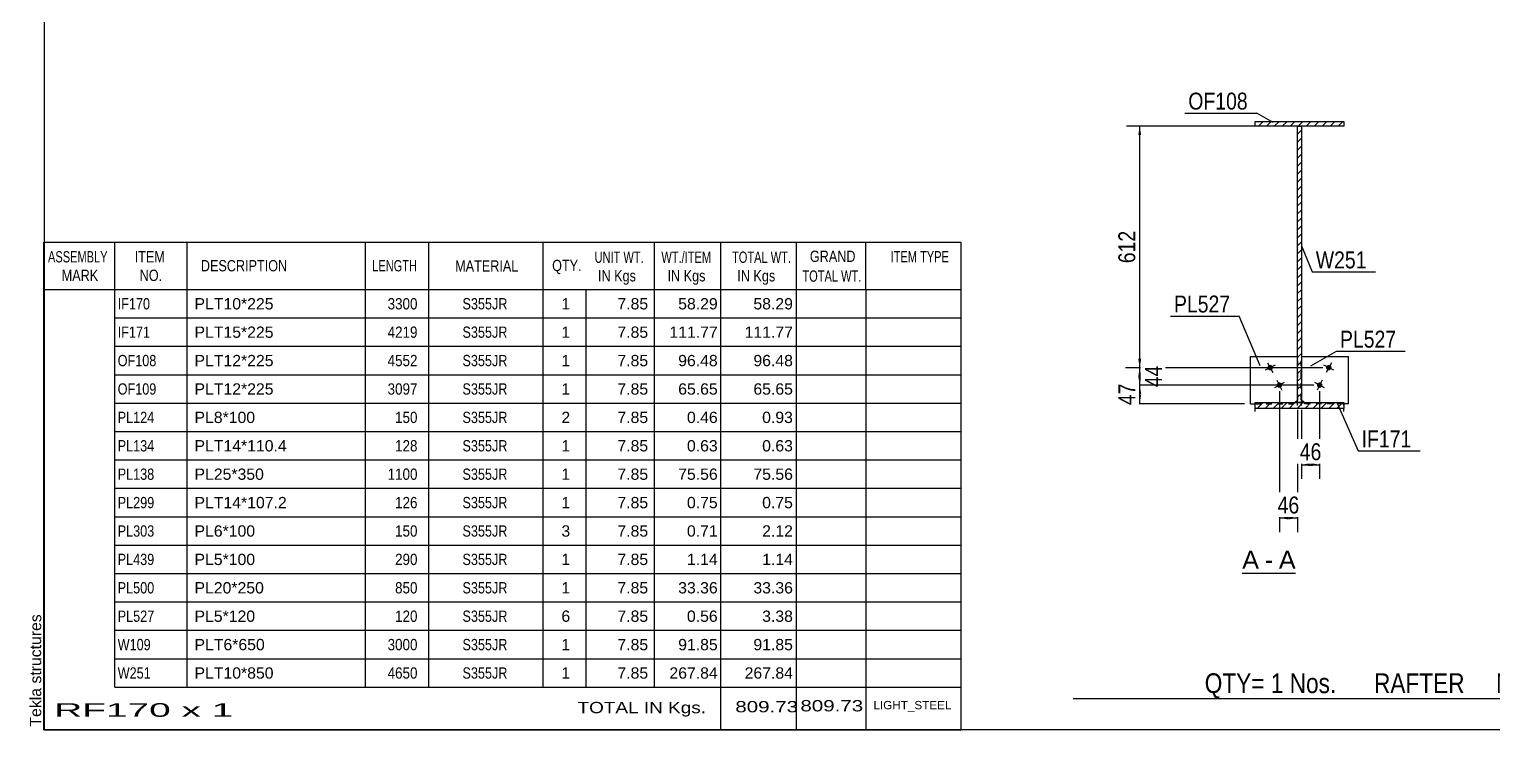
# Model space of a CAD drawing. Header units: millimetres. Extents: x -59 to 343, y -185 to 92.
# Drawn here: x -59.1 to 188.2, y -185.1 to -66.7 of the extents above; entities that cross this region are included whole.
import ezdxf

# ---------------------------------------------------------------- set-up
doc = ezdxf.new("R2010")
doc.units = ezdxf.units.MM
doc.linetypes.add('DXK_LINE_DOT1', pattern=[1.8814, 0.9407, -0.9407])
doc.styles.add('Arial', font='ARIAL.TTF', dxfattribs={"height": 0.2})
doc.styles.add('Arial Narrow', font='ARIALN.TTF', dxfattribs={"height": 0.2})

# ---------------------------------------------------------------- blocks, each defined once
blk = doc.blocks.new('Unknown-623699941-1210')
at = {"color": 5, "linetype": 'Continuous'}
for p, q in [((-56.58, 91.96), (-56.58, -185.04)), ((-56.58, -185.04), (343.42, -185.04))]:
    blk.add_line(p, q, dxfattribs=at)
at = {"color": 174, "linetype": 'Continuous', "style": 'Arial'}
blk.add_text('Tekla structures', height=1.9102, rotation=90, dxfattribs=at).set_placement((-57.08, -184.54))
blk = doc.blocks.new('Unknown-623699941-12 - 6535')
at = {"color": 7, "linetype": 'Continuous'}
blk.add_line((145.86, -158.63), (154.89, -158.63), dxfattribs=at)
at = {"color": 0, "linetype": 'Continuous'}
blk.add_wipeout([(148.71, -157.88), (148.71, -154.68), (145.86, -154.68), (145.86, -157.88)], dxfattribs=at)
blk.add_wipeout([(151.09, -157.88), (151.09, -154.68), (149.67, -154.68), (149.67, -157.88)], dxfattribs=at)
at = {"color": 96, "linetype": 'Continuous', "style": 'Arial'}
blk.add_text('A', height=3.06, dxfattribs=at).set_placement((145.86, -157.88))
at = {"color": 0, "linetype": 'Continuous'}
blk.add_wipeout([(154.89, -157.88), (154.89, -154.68), (152.05, -154.68), (152.05, -157.88)], dxfattribs=at)
at = {"color": 96, "linetype": 'Continuous', "style": 'Arial'}
for s, p in [('A', (152.05, -157.88)), ('-', (149.67, -157.88))]:
    blk.add_text(s, height=3.06, dxfattribs=at).set_placement(p)
blk = doc.blocks.new('Part-623699941-6536 - 6535')
at = {"linetype": 'Continuous'}
h = blk.add_hatch(dxfattribs=at)
h.set_pattern_fill('', scale=0.3, style=0, pattern_type=0)
h.set_pattern_definition([(45, (148.0485, -82.2932), (-0.67352, 0.67352), [])])
h.paths.add_polyline_path([(163.05, -82.29), (148.05, -82.29), (148.05, -83.09), (163.05, -83.09)])
at = {"color": 2, "linetype": 'Continuous'}
for p, q in [((148.05, -82.29), (163.05, -82.29)), ((148.05, -83.09), (148.05, -82.29)), ((163.05, -83.09), (148.05, -83.09)), ((163.05, -82.29), (163.05, -83.09))]:
    blk.add_line(p, q, dxfattribs=at)
blk = doc.blocks.new('Part-623699941-6564 - 6535')
at = {"color": 7, "linetype": 'DXK_LINE_DOT1'}
for p, q in [((155.84, -121.97), (155.88, -121.97)), ((155.84, -129.3), (155.84, -121.97)), ((155.84, -129.3), (155.88, -129.35)), ((155.88, -129.35), (155.84, -129.3)), ((156.5, -129.97), (156.32, -129.79)), ((163.05, -129.97), (156.5, -129.97))]:
    blk.add_line(p, q, dxfattribs=at)
at = {"color": 2, "linetype": 'Continuous'}
for p, q in [((155.88, -121.97), (163.84, -121.97)), ((163.84, -129.97), (163.84, -121.97)), ((156.32, -129.79), (155.88, -129.35)), ((163.84, -129.97), (163.05, -129.97))]:
    blk.add_line(p, q, dxfattribs=at)
blk = doc.blocks.new('Part-623699941-6540 - 6535')
at = {"linetype": 'Continuous'}
h = blk.add_hatch(dxfattribs=at)
h.set_pattern_fill('', scale=0.3, style=0, pattern_type=0)
h.set_pattern_definition([(45, (155.2152, -83.0932), (-0.67352, 0.67352), [])])
h.paths.add_polyline_path([(155.88, -83.09), (155.22, -83.09), (155.22, -129.79), (155.88, -129.79)])
at = {"color": 2, "linetype": 'Continuous'}
for p, q in [((155.22, -83.09), (155.88, -83.09)), ((155.22, -129.79), (155.22, -83.09)), ((155.88, -83.09), (155.88, -129.79)), ((155.88, -129.79), (155.22, -129.79))]:
    blk.add_line(p, q, dxfattribs=at)
at = {"color": 7, "linetype": 'DXK_LINE_DOT1'}
for p, q in [((155.22, -130.3), (155.22, -129.79)), ((155.88, -130.3), (155.88, -129.79))]:
    blk.add_line(p, q, dxfattribs=at)
blk = doc.blocks.new('Part-623699941-6558 - 6535')
at = {"linetype": 'Continuous'}
h = blk.add_hatch(dxfattribs=at)
h.set_pattern_fill('', scale=0.3, style=0, pattern_type=0)
h.set_pattern_definition([(45, (148.0485, -129.7899), (-0.67352, 0.67352), [])])
h.paths.add_polyline_path([(163.05, -129.79), (148.05, -129.79), (148.05, -130.79), (163.05, -130.79)])
at = {"color": 7, "linetype": 'DXK_LINE_DOT1'}
for p, q in [((148.05, -130.3), (148.05, -129.79)), ((163.05, -130.3), (163.05, -129.79))]:
    blk.add_line(p, q, dxfattribs=at)
at = {"color": 2, "linetype": 'Continuous'}
for p, q in [((148.05, -129.79), (163.05, -129.79)), ((148.05, -130.79), (148.05, -129.79)), ((148.05, -131.3), (148.05, -130.79)), ((163.05, -130.79), (148.05, -130.79)), ((163.05, -129.79), (163.05, -130.79)), ((163.05, -131.3), (163.05, -130.79))]:
    blk.add_line(p, q, dxfattribs=at)
blk = doc.blocks.new('Part-623699941-6565 - 6535')
at = {"color": 2, "linetype": 'Continuous'}
for p, q in [((147.26, -121.97), (155.22, -121.97)), ((147.26, -129.97), (147.26, -121.97)), ((147.26, -129.97), (148.05, -129.97)), ((154.78, -129.79), (155.22, -129.35))]:
    blk.add_line(p, q, dxfattribs=at)
at = {"color": 7, "linetype": 'DXK_LINE_DOT1'}
for p, q in [((155.22, -121.97), (155.26, -121.97)), ((155.26, -129.3), (155.26, -121.97)), ((148.05, -129.97), (154.6, -129.97)), ((154.6, -129.97), (154.78, -129.79)), ((155.26, -129.3), (155.22, -129.35)), ((155.22, -129.35), (155.26, -129.3))]:
    blk.add_line(p, q, dxfattribs=at)
blk = doc.blocks.new('Bolt-623699941-6585 - 6535')
at = {"linetype": 'Continuous'}
for points in [[(160.91, -124.1, -1), (160.09, -123.67, -1)], [(159.36, -127.05, -1), (158.54, -126.62, -1)]]:
    blk.add_hatch(color=3, dxfattribs=at).paths.add_polyline_path(points)
at = {"color": 3, "linetype": 'Continuous'}
for p, q in [((161.33, -124.32), (159.67, -123.45)), ((160.93, -123.06), (160.07, -124.71)), ((159.38, -126.01), (158.51, -127.66)), ((159.77, -127.27), (158.12, -126.4))]:
    blk.add_line(p, q, dxfattribs=at)
blk = doc.blocks.new('Bolt-623699941-6586 - 6535')
at = {"linetype": 'Continuous'}
for points in [[(151.01, -123.67, -1), (150.18, -124.1, -1)], [(152.56, -126.62, -1), (151.74, -127.05, -1)]]:
    blk.add_hatch(color=3, dxfattribs=at).paths.add_polyline_path(points)
at = {"color": 3, "linetype": 'Continuous'}
for p, q in [((151.42, -123.45), (149.77, -124.32)), ((150.16, -123.06), (151.03, -124.71)), ((151.71, -126.01), (152.58, -127.66)), ((152.97, -126.4), (151.32, -127.27))]:
    blk.add_line(p, q, dxfattribs=at)
blk = doc.blocks.new('StraightDimension-623699941-6650 - 6535')
at = {"linetype": 'Continuous'}
for points in [[(153.65, -149.53), (152.15, -149.28), (153.65, -149.03)], [(153.72, -149.03), (155.22, -149.28), (153.72, -149.53)]]:
    blk.add_hatch(color=7, dxfattribs=at).paths.add_polyline_path(points)
at = {"color": 7, "linetype": 'Continuous'}
for p, q in [((152.15, -127.84), (152.15, -151.68)), ((155.22, -130.99), (155.22, -151.68)), ((152.15, -149.28), (155.22, -149.28))]:
    blk.add_line(p, q, dxfattribs=at)
at = {"color": 0}
blk.add_wipeout([(156.11, -149.13), (156.11, -144.93), (151.25, -144.93), (151.25, -149.13)], dxfattribs=at)
at = {"color": 3, "style": 'Arial Narrow'}
blk.add_text('46', height=2.863, dxfattribs=at).set_placement((151.85, -148.53))
blk = doc.blocks.new('StraightDimension-623699941-6645 - 6535')
at = {"linetype": 'Continuous'}
for points in [[(157.38, -140.53), (155.88, -140.28), (157.38, -140.03)], [(157.45, -140.03), (158.95, -140.28), (157.45, -140.53)]]:
    blk.add_hatch(color=7, dxfattribs=at).paths.add_polyline_path(points)
at = {"color": 7, "linetype": 'Continuous'}
for p, q in [((158.95, -127.84), (158.95, -142.68)), ((155.88, -130.99), (155.88, -142.68)), ((155.88, -140.28), (158.95, -140.28))]:
    blk.add_line(p, q, dxfattribs=at)
at = {"color": 0}
blk.add_wipeout([(159.84, -140.13), (159.84, -135.93), (154.99, -135.93), (154.99, -140.13)], dxfattribs=at)
at = {"color": 3, "style": 'Arial Narrow'}
blk.add_text('46', height=2.863, dxfattribs=at).set_placement((155.59, -139.53))
blk = doc.blocks.new('StraightDimension-623699941-6750 - 6535')
at = {"linetype": 'Continuous'}
for points in [[(128.3, -84.59), (128.55, -83.09), (128.8, -84.59)], [(128.8, -122.39), (128.55, -123.89), (128.3, -122.39)]]:
    blk.add_hatch(color=7, dxfattribs=at).paths.add_polyline_path(points)
at = {"color": 7, "linetype": 'Continuous'}
for p, q in [((154.22, -83.09), (126.3, -83.09)), ((128.55, -123.89), (128.55, -83.09)), ((159.5, -123.89), (126.3, -123.89))]:
    blk.add_line(p, q, dxfattribs=at)
at = {"color": 0}
blk.add_wipeout([(128.4, -100.15), (124.2, -100.15), (124.2, -106.83), (128.4, -106.83)], dxfattribs=at)
at = {"color": 3, "style": 'Arial Narrow'}
blk.add_text('612', height=2.863, rotation=90.0002, dxfattribs=at).set_placement((127.8, -106.23))
blk = doc.blocks.new('StraightDimension-623699941-6751 - 6535')
at = {"linetype": 'Continuous'}
for points in [[(128.3, -125.39), (128.55, -123.89), (128.8, -125.39)], [(128.8, -125.34), (128.55, -126.84), (128.3, -125.34)]]:
    blk.add_hatch(color=7, dxfattribs=at).paths.add_polyline_path(points)
at = {"color": 7, "linetype": 'Continuous'}
for p, q in [((159.5, -123.89), (126.15, -123.89)), ((128.55, -126.84), (128.55, -123.89)), ((157.95, -126.84), (126.15, -126.84))]:
    blk.add_line(p, q, dxfattribs=at)
at = {"color": 0}
blk.add_wipeout([(132.9, -122.93), (128.7, -122.93), (128.7, -127.79), (132.9, -127.79)], dxfattribs=at)
at = {"color": 3, "style": 'Arial Narrow'}
blk.add_text('44', height=2.863, rotation=90.0002, dxfattribs=at).set_placement((132.3, -127.19))
blk = doc.blocks.new('StraightDimension-623699941-6752 - 6535')
at = {"linetype": 'Continuous'}
for points in [[(128.3, -128.34), (128.55, -126.84), (128.8, -128.34)], [(128.8, -128.47), (128.55, -129.97), (128.3, -128.47)]]:
    blk.add_hatch(color=7, dxfattribs=at).paths.add_polyline_path(points)
at = {"color": 7, "linetype": 'Continuous'}
for p, q in [((157.95, -126.84), (126.3, -126.84)), ((128.55, -129.97), (128.55, -126.84)), ((146.26, -129.97), (126.3, -129.97))]:
    blk.add_line(p, q, dxfattribs=at)
at = {"color": 0}
blk.add_wipeout([(128.4, -125.98), (124.2, -125.98), (124.2, -130.83), (128.4, -130.83)], dxfattribs=at)
at = {"color": 3, "style": 'Arial Narrow'}
blk.add_text('47', height=2.863, rotation=90.0002, dxfattribs=at).set_placement((127.8, -130.23))
blk = doc.blocks.new('CBS_BOM-623699941-7466')
at = {"color": 7, "linetype": 'Continuous'}
for p, q in [((-56.61, -110.67), (-56.61, -102.67)), ((-56.61, -102.67), (98.31, -102.67)), ((-44.61, -110.67), (-44.61, -102.67)), ((-32.42, -110.67), (-32.42, -102.67)), ((-2.26, -110.67), (-2.26, -102.67)), ((8.42, -110.67), (8.42, -102.67)), ((27.74, -110.67), (27.74, -102.67)), ((46.54, -110.67), (46.54, -102.67)), ((57.75, -110.67), (57.75, -102.67)), ((70.54, -110.67), (70.54, -102.67)), ((82.29, -110.67), (82.29, -102.67)), ((98.31, -102.68), (98.31, -110.66)), ((-56.61, -110.67), (98.31, -110.67)), ((-56.61, -115.47), (-56.61, -110.67)), ((-44.61, -115.47), (-44.61, -110.67)), ((-32.42, -115.47), (-32.42, -110.67)), ((-2.26, -115.47), (-2.26, -110.67)), ((8.42, -115.47), (8.42, -110.67)), ((27.74, -115.47), (27.74, -110.67)), ((35, -115.47), (35, -110.67)), ((46.54, -115.47), (46.54, -110.67)), ((57.75, -115.47), (57.75, -110.67)), ((70.54, -115.47), (70.54, -110.67)), ((82.31, -115.47), (82.31, -110.67)), ((98.31, -110.68), (98.31, -115.47)), ((-56.61, -120.27), (-56.61, -115.47)), ((-44.61, -115.47), (98.31, -115.47)), ((-44.61, -120.27), (-44.61, -115.47)), ((-32.42, -120.27), (-32.42, -115.47)), ((-2.26, -120.27), (-2.26, -115.47)), ((8.42, -120.27), (8.42, -115.47)), ((27.74, -120.27), (27.74, -115.47)), ((35, -120.27), (35, -115.47)), ((46.54, -120.27), (46.54, -115.47)), ((57.75, -120.27), (57.75, -115.47)), ((70.54, -120.27), (70.54, -115.47)), ((82.31, -120.27), (82.31, -115.47)), ((98.31, -115.48), (98.31, -120.27)), ((-56.61, -125.07), (-56.61, -120.27)), ((-44.61, -120.27), (98.31, -120.27)), ((-44.61, -125.07), (-44.61, -120.27)), ((-32.42, -125.07), (-32.42, -120.27)), ((-2.26, -125.07), (-2.26, -120.27)), ((8.42, -125.07), (8.42, -120.27)), ((27.74, -125.07), (27.74, -120.27)), ((35, -125.07), (35, -120.27)), ((46.54, -125.07), (46.54, -120.27)), ((57.75, -125.07), (57.75, -120.27)), ((70.54, -125.07), (70.54, -120.27)), ((82.31, -125.07), (82.31, -120.27)), ((98.31, -120.28), (98.31, -125.07)), ((-56.61, -129.87), (-56.61, -125.07)), ((-44.61, -125.07), (98.31, -125.07)), ((-44.61, -129.87), (-44.61, -125.07)), ((-32.42, -129.87), (-32.42, -125.07)), ((-2.26, -129.87), (-2.26, -125.07)), ((8.42, -129.87), (8.42, -125.07)), ((27.74, -129.87), (27.74, -125.07)), ((35, -129.87), (35, -125.07)), ((46.54, -129.87), (46.54, -125.07)), ((57.75, -129.87), (57.75, -125.07)), ((70.54, -129.87), (70.54, -125.07)), ((82.31, -129.87), (82.31, -125.07)), ((98.31, -125.08), (98.31, -129.87)), ((-56.61, -134.67), (-56.61, -129.87)), ((-44.61, -129.87), (98.31, -129.87)), ((-44.61, -134.67), (-44.61, -129.87)), ((-32.42, -134.67), (-32.42, -129.87)), ((-2.26, -134.67), (-2.26, -129.87)), ((8.42, -134.67), (8.42, -129.87)), ((27.74, -134.67), (27.74, -129.87)), ((35, -134.67), (35, -129.87)), ((46.54, -134.67), (46.54, -129.87)), ((57.75, -134.67), (57.75, -129.87)), ((70.54, -134.67), (70.54, -129.87)), ((82.31, -134.67), (82.31, -129.87)), ((98.31, -129.88), (98.31, -134.67)), ((-56.61, -139.47), (-56.61, -134.67)), ((-44.61, -134.67), (98.31, -134.67)), ((-44.61, -139.47), (-44.61, -134.67)), ((-32.42, -139.47), (-32.42, -134.67)), ((-2.26, -139.47), (-2.26, -134.67)), ((8.42, -139.47), (8.42, -134.67)), ((27.74, -139.47), (27.74, -134.67)), ((35, -139.47), (35, -134.67)), ((46.54, -139.47), (46.54, -134.67)), ((57.75, -139.47), (57.75, -134.67)), ((70.54, -139.47), (70.54, -134.67)), ((82.31, -139.47), (82.31, -134.67)), ((98.31, -134.68), (98.31, -139.47)), ((-56.61, -144.27), (-56.61, -139.47)), ((-44.61, -139.47), (98.31, -139.47)), ((-44.61, -144.27), (-44.61, -139.47)), ((-32.42, -144.27), (-32.42, -139.47)), ((-2.26, -144.27), (-2.26, -139.47)), ((8.42, -144.27), (8.42, -139.47)), ((27.74, -144.27), (27.74, -139.47)), ((35, -144.27), (35, -139.47)), ((46.54, -144.27), (46.54, -139.47)), ((57.75, -144.27), (57.75, -139.47)), ((70.54, -144.27), (70.54, -139.47)), ((82.31, -144.27), (82.31, -139.47)), ((98.31, -139.48), (98.31, -144.27)), ((-56.61, -149.07), (-56.61, -144.27)), ((-44.61, -144.27), (98.31, -144.27)), ((-44.61, -149.07), (-44.61, -144.27)), ((-32.42, -149.07), (-32.42, -144.27)), ((-2.26, -149.07), (-2.26, -144.27)), ((8.42, -149.07), (8.42, -144.27)), ((27.74, -149.07), (27.74, -144.27)), ((35, -149.07), (35, -144.27)), ((46.54, -149.07), (46.54, -144.27)), ((57.75, -149.07), (57.75, -144.27)), ((70.54, -149.07), (70.54, -144.27)), ((82.31, -149.07), (82.31, -144.27)), ((98.31, -144.28), (98.31, -149.07)), ((-56.61, -153.87), (-56.61, -149.07)), ((-44.61, -149.07), (98.31, -149.07)), ((-44.61, -153.87), (-44.61, -149.07)), ((-32.42, -153.87), (-32.42, -149.07)), ((-2.26, -153.87), (-2.26, -149.07)), ((8.42, -153.87), (8.42, -149.07)), ((27.74, -153.87), (27.74, -149.07)), ((35, -153.87), (35, -149.07)), ((46.54, -153.87), (46.54, -149.07)), ((57.75, -153.87), (57.75, -149.07)), ((70.54, -153.87), (70.54, -149.07)), ((82.31, -153.87), (82.31, -149.07)), ((98.31, -149.08), (98.31, -153.87)), ((-56.61, -158.67), (-56.61, -153.87)), ((-44.61, -153.87), (98.31, -153.87)), ((-44.61, -158.67), (-44.61, -153.87)), ((-32.42, -158.67), (-32.42, -153.87)), ((-2.26, -158.67), (-2.26, -153.87)), ((8.42, -158.67), (8.42, -153.87)), ((27.74, -158.67), (27.74, -153.87)), ((35, -158.67), (35, -153.87)), ((46.54, -158.67), (46.54, -153.87)), ((57.75, -158.67), (57.75, -153.87)), ((70.54, -158.67), (70.54, -153.87)), ((82.31, -158.67), (82.31, -153.87)), ((98.31, -153.88), (98.31, -158.67)), ((-56.61, -163.47), (-56.61, -158.67)), ((-44.61, -158.67), (98.31, -158.67)), ((-44.61, -163.47), (-44.61, -158.67)), ((-32.42, -163.47), (-32.42, -158.67)), ((-2.26, -163.47), (-2.26, -158.67)), ((8.42, -163.47), (8.42, -158.67)), ((27.74, -163.47), (27.74, -158.67)), ((35, -163.47), (35, -158.67)), ((46.54, -163.47), (46.54, -158.67)), ((57.75, -163.47), (57.75, -158.67)), ((70.54, -163.47), (70.54, -158.67)), ((82.31, -163.47), (82.31, -158.67)), ((98.31, -158.68), (98.31, -163.47)), ((-56.61, -168.27), (-56.61, -163.47)), ((-44.61, -163.47), (98.31, -163.47)), ((-44.61, -168.27), (-44.61, -163.47)), ((-32.42, -168.27), (-32.42, -163.47)), ((-2.26, -168.27), (-2.26, -163.47)), ((8.42, -168.27), (8.42, -163.47)), ((27.74, -168.27), (27.74, -163.47)), ((35, -168.27), (35, -163.47)), ((46.54, -168.27), (46.54, -163.47)), ((57.75, -168.27), (57.75, -163.47)), ((70.54, -168.27), (70.54, -163.47)), ((82.31, -168.27), (82.31, -163.47)), ((98.31, -163.48), (98.31, -168.27)), ((-56.61, -173.07), (-56.61, -168.27)), ((-44.61, -168.27), (98.31, -168.27)), ((-44.61, -173.07), (-44.61, -168.27)), ((-32.42, -173.07), (-32.42, -168.27)), ((-2.26, -173.07), (-2.26, -168.27)), ((8.42, -173.07), (8.42, -168.27)), ((27.74, -173.07), (27.74, -168.27)), ((35, -173.07), (35, -168.27)), ((46.54, -173.07), (46.54, -168.27)), ((57.75, -173.07), (57.75, -168.27)), ((70.54, -173.07), (70.54, -168.27)), ((82.31, -173.07), (82.31, -168.27)), ((98.31, -168.28), (98.31, -173.07)), ((-56.61, -177.87), (-56.61, -173.07)), ((-44.61, -173.07), (98.31, -173.07)), ((-44.61, -177.87), (-44.61, -173.07)), ((-32.42, -177.87), (-32.42, -173.07)), ((-2.26, -177.87), (-2.26, -173.07)), ((8.42, -177.87), (8.42, -173.07)), ((27.74, -177.87), (27.74, -173.07)), ((35, -177.87), (35, -173.07)), ((46.54, -177.87), (46.54, -173.07)), ((57.75, -177.87), (57.75, -173.07)), ((70.54, -177.87), (70.54, -173.07)), ((82.31, -177.87), (82.31, -173.07)), ((98.31, -173.08), (98.31, -177.87)), ((-56.61, -185.07), (-56.61, -177.89)), ((-44.61, -177.87), (98.31, -177.87)), ((57.75, -185.07), (57.75, -177.89)), ((70.54, -185.07), (70.54, -177.89)), ((82.34, -185.07), (82.34, -177.89)), ((98.31, -177.87), (98.31, -185.07)), ((-56.61, -185.07), (98.31, -185.07))]:
    blk.add_line(p, q, dxfattribs=at)
at = {"color": 3, "linetype": 'Continuous', "style": 'Arial'}
for s, height, width, p in [('ASSEMBLY', 1.91, 0.7, (-55.93, -106.1)), ('ITEM', 1.91, 0.8, (-41.28, -106.1)), ('DESCRIPTION', 1.9102, 0.8, (-30.1, -107.61)), ('LENGTH', 1.91, 0.7, (-1.15, -107.61)), ('MATERIAL', 1.91, 0.8, (12.87, -107.65)), ('QTY.', 1.91, 0.8, (29.26, -107.57)), ('UNIT WT.', 1.91, 0.7, (36.43, -106.17)), ('WT./ITEM', 1.91, 0.7, (47.72, -106.17)), ('TOTAL WT.', 1.91, 0.7, (59.66, -106.17)), ('GRAND', 1.91, 0.8, (72.81, -106.02)), ('ITEM TYPE', 1.91, 0.7, (86.45, -106.09)), ('MARK', 1.91, 0.8, (-53.61, -109.24)), ('NO.', 1.91, 0.8, (-40.43, -109.24)), ('IN Kgs', 1.91, 0.8, (37.01, -109.31)), ('IN Kgs', 1.91, 0.8, (48.76, -109.31)), ('IN Kgs', 1.91, 0.8, (60.55, -109.31)), ('TOTAL WT.', 1.91, 0.7, (71.55, -109.36))]:
    blk.add_text(s, height=height, dxfattribs=dict(at, width=width)).set_placement(p)
at = {"color": 7, "linetype": 'Continuous', "style": 'Arial'}
for s, width, p in [('IF170', 0.8, (-44.15, -114.04)), ('3300', 0.85, (1.46, -114.04)), ('S355JR', 0.8, (14.11, -114.04)), ('IF171', 0.8, (-44.15, -118.84)), ('4219', 0.85, (1.46, -118.84)), ('S355JR', 0.8, (14.11, -118.84)), ('OF108', 0.8, (-44.15, -123.64)), ('4552', 0.85, (1.46, -123.64)), ('S355JR', 0.8, (14.11, -123.64)), ('OF109', 0.8, (-44.15, -128.44)), ('3097', 0.85, (1.46, -128.44)), ('S355JR', 0.8, (14.11, -128.44)), ('PL124', 0.8, (-44.15, -133.24)), ('150', 0.85, (2.72, -133.24)), ('S355JR', 0.8, (14.11, -133.24)), ('PL134', 0.8, (-44.15, -138.04)), ('128', 0.85, (2.72, -138.04)), ('S355JR', 0.8, (14.11, -138.04)), ('PL138', 0.8, (-44.15, -142.84)), ('1100', 0.85, (1.46, -142.84)), ('S355JR', 0.8, (14.11, -142.84)), ('PL299', 0.8, (-44.15, -147.64)), ('126', 0.85, (2.72, -147.64)), ('S355JR', 0.8, (14.11, -147.64)), ('PL303', 0.8, (-44.15, -152.44)), ('150', 0.85, (2.72, -152.44)), ('S355JR', 0.8, (14.11, -152.44)), ('PL439', 0.8, (-44.15, -157.24)), ('290', 0.85, (2.72, -157.24)), ('S355JR', 0.8, (14.11, -157.24)), ('PL500', 0.8, (-44.15, -162.04)), ('850', 0.85, (2.72, -162.04)), ('S355JR', 0.8, (14.11, -162.04)), ('PL527', 0.8, (-44.15, -166.84)), ('120', 0.85, (2.72, -166.84)), ('S355JR', 0.8, (14.11, -166.84)), ('W109', 0.8, (-44.15, -171.64)), ('3000', 0.85, (1.46, -171.64)), ('S355JR', 0.8, (14.11, -171.64)), ('W251', 0.8, (-44.15, -176.44)), ('4650', 0.85, (1.46, -176.44)), ('S355JR', 0.8, (14.11, -176.44))]:
    blk.add_text(s, height=1.91, dxfattribs=dict(at, width=width)).set_placement(p)
for s, height, p in [('PLT10*225', 1.91, (-31.17, -114.04)), ('1', 1.91, (30.83, -114.04)), ('7.85', 1.91, (40.29, -114.04)), ('58.29', 1.91, (50.56, -114.04)), ('58.29', 1.91, (63.27, -114.04)), ('PLT15*225', 1.91, (-31.17, -118.84)), ('1', 1.91, (30.83, -118.84)), ('7.85', 1.91, (40.29, -118.84)), ('111.77', 1.91, (49.08, -118.84)), ('111.77', 1.91, (61.79, -118.84)), ('PLT12*225', 1.91, (-31.17, -123.64)), ('1', 1.91, (30.83, -123.64)), ('7.85', 1.91, (40.29, -123.64)), ('96.48', 1.91, (50.56, -123.64)), ('96.48', 1.91, (63.27, -123.64)), ('PLT12*225', 1.91, (-31.17, -128.44)), ('1', 1.91, (30.83, -128.44)), ('7.85', 1.91, (40.29, -128.44)), ('65.65', 1.91, (50.56, -128.44)), ('65.65', 1.91, (63.27, -128.44)), ('PL8*100', 1.91, (-31.17, -133.24)), ('2', 1.91, (30.83, -133.24)), ('7.85', 1.91, (40.29, -133.24)), ('0.46', 1.91, (52.04, -133.24)), ('0.93', 1.91, (64.75, -133.24)), ('PLT14*110.4', 1.9102, (-31.17, -138.04)), ('1', 1.91, (30.83, -138.04)), ('7.85', 1.91, (40.29, -138.04)), ('0.63', 1.91, (52.04, -138.04)), ('0.63', 1.91, (64.75, -138.04)), ('PL25*350', 1.91, (-31.17, -142.84)), ('1', 1.91, (30.83, -142.84)), ('7.85', 1.91, (40.29, -142.84)), ('75.56', 1.91, (50.56, -142.84)), ('75.56', 1.91, (63.27, -142.84)), ('PLT14*107.2', 1.9102, (-31.17, -147.64)), ('1', 1.91, (30.83, -147.64)), ('7.85', 1.91, (40.29, -147.64)), ('0.75', 1.91, (52.04, -147.64)), ('0.75', 1.91, (64.75, -147.64)), ('PL6*100', 1.91, (-31.17, -152.44)), ('3', 1.91, (30.83, -152.44)), ('7.85', 1.91, (40.29, -152.44)), ('0.71', 1.91, (52.04, -152.44)), ('2.12', 1.91, (64.75, -152.44)), ('PL5*100', 1.91, (-31.17, -157.24)), ('1', 1.91, (30.83, -157.24)), ('7.85', 1.91, (40.29, -157.24)), ('1.14', 1.91, (52.04, -157.24)), ('1.14', 1.91, (64.75, -157.24)), ('PL20*250', 1.91, (-31.17, -162.04)), ('1', 1.91, (30.83, -162.04)), ('7.85', 1.91, (40.29, -162.04)), ('33.36', 1.91, (50.56, -162.04)), ('33.36', 1.91, (63.27, -162.04)), ('PL5*120', 1.91, (-31.17, -166.84)), ('6', 1.91, (30.83, -166.84)), ('7.85', 1.91, (40.29, -166.84)), ('0.56', 1.91, (52.04, -166.84)), ('3.38', 1.91, (64.75, -166.84)), ('PLT6*650', 1.91, (-31.17, -171.64)), ('1', 1.91, (30.83, -171.64)), ('7.85', 1.91, (40.29, -171.64)), ('91.85', 1.91, (50.56, -171.64)), ('91.85', 1.91, (63.27, -171.64)), ('PLT10*850', 1.91, (-31.17, -176.44)), ('1', 1.91, (30.83, -176.44)), ('7.85', 1.91, (40.29, -176.44)), ('267.84', 1.91, (49.08, -176.44)), ('267.84', 1.91, (61.79, -176.44))]:
    blk.add_text(s, height=height, dxfattribs=at).set_placement(p)
at = {"color": 6, "linetype": 'Continuous', "style": 'Arial'}
for s, height, width, p in [('TOTAL IN Kgs.', 1.9102, 1.2, (33.55, -182.28)), ('809.73', 1.91, 1.3, (60.21, -182.13)), ('809.73', 1.91, 1.3, (71.21, -181.97)), ('RF170 x 1', 2.292, 2.05, (-54.89, -182.88))]:
    blk.add_text(s, height=height, dxfattribs=dict(at, width=width)).set_placement(p)
blk.add_text('LIGHT_STEEL', height=1.4135, dxfattribs=at).set_placement((83.56, -181.62))
blk = doc.blocks.new('CBS_CALLOFF-623699941-7467')
at = {"color": 7, "linetype": 'Continuous'}
blk.add_line((117.3, -179.77), (233.53, -179.79), dxfattribs=at)
at = {"color": 3, "linetype": 'Continuous', "style": 'Arial Narrow'}
blk.add_text('QTY= 1 Nos.      RAFTER     MKD : RF170', height=3.3405, dxfattribs=at).set_placement((139.53, -178.88))
blk = doc.blocks.new('Mark-623699941-6604 - 6535')
at = {"color": 0}
blk.add_wipeout([(171.9, -120.5), (171.9, -117.5), (162.39, -117.5), (162.39, -120.5)], dxfattribs=at)
blk.add_wipeout([(171.9, -120.5), (171.9, -117.5), (162.39, -117.5), (162.39, -120.5)], dxfattribs=at)
at = {"color": 7, "linetype": 'Continuous'}
for p, q in [((157.46, -123.6), (161.79, -121.1)), ((161.79, -121.1), (173.4, -121.1))]:
    blk.add_line(p, q, dxfattribs=at)
at = {"color": 3, "style": 'Arial Narrow'}
blk.add_text('PL527', height=2.863, dxfattribs=at).set_placement((162.39, -120.5))
blk = doc.blocks.new('Mark-623699941-6595 - 6535')
at = {"color": 7, "linetype": 'Continuous'}
blk.add_line((151.07, -82.47), (148.31, -80.87), dxfattribs=at)
at = {"color": 0}
blk.add_wipeout([(146.81, -80.27), (146.81, -77.27), (136.76, -77.27), (136.76, -80.27)], dxfattribs=at)
blk.add_wipeout([(146.81, -80.27), (146.81, -77.27), (136.76, -77.27), (136.76, -80.27)], dxfattribs=at)
at = {"color": 7, "linetype": 'Continuous'}
blk.add_line((136.16, -80.87), (148.31, -80.87), dxfattribs=at)
at = {"color": 3, "style": 'Arial Narrow'}
blk.add_text('OF108', height=2.863, dxfattribs=at).set_placement((136.76, -80.27))
blk = doc.blocks.new('Mark-623699941-6598 - 6535')
at = {"color": 0}
blk.add_wipeout([(166.89, -107.1), (166.89, -104.1), (158.3, -104.1), (158.3, -107.1)], dxfattribs=at)
blk.add_wipeout([(166.89, -107.1), (166.89, -104.1), (158.3, -104.1), (158.3, -107.1)], dxfattribs=at)
at = {"color": 7, "linetype": 'Continuous'}
for p, q in [((155.88, -103.32), (157.7, -107.7)), ((157.7, -107.7), (168.39, -107.7))]:
    blk.add_line(p, q, dxfattribs=at)
at = {"color": 3, "style": 'Arial Narrow'}
blk.add_text('W251', height=2.863, dxfattribs=at).set_placement((158.3, -107.1))
blk = doc.blocks.new('Mark-623699941-6601 - 6535')
at = {"color": 0}
blk.add_wipeout([(174.46, -137.36), (174.46, -134.36), (166.05, -134.36), (166.05, -137.36)], dxfattribs=at)
blk.add_wipeout([(174.46, -137.36), (174.46, -134.36), (166.05, -134.36), (166.05, -137.36)], dxfattribs=at)
at = {"color": 7, "linetype": 'Continuous'}
for p, q in [((161.92, -129.87), (165.45, -137.96)), ((165.45, -137.96), (175.96, -137.96))]:
    blk.add_line(p, q, dxfattribs=at)
at = {"color": 3, "style": 'Arial Narrow'}
blk.add_text('IF171', height=2.863, dxfattribs=at).set_placement((166.05, -137.36))
blk = doc.blocks.new('Mark-623699941-6607 - 6535')
at = {"color": 7, "linetype": 'Continuous'}
blk.add_line((148.88, -123.59), (145.35, -115.16), dxfattribs=at)
at = {"color": 0}
blk.add_wipeout([(143.85, -114.56), (143.85, -111.56), (134.34, -111.56), (134.34, -114.56)], dxfattribs=at)
blk.add_wipeout([(143.85, -114.56), (143.85, -111.56), (134.34, -111.56), (134.34, -114.56)], dxfattribs=at)
at = {"color": 7, "linetype": 'Continuous'}
blk.add_line((133.74, -115.16), (145.35, -115.16), dxfattribs=at)
at = {"color": 3, "style": 'Arial Narrow'}
blk.add_text('PL527', height=2.863, dxfattribs=at).set_placement((134.34, -114.56))

msp = doc.modelspace()

# ---------------------------------------------------------------- block references
for name in ['Unknown-623699941-1210', 'Part-623699941-6536 - 6535', 'Part-623699941-6540 - 6535', 'CBS_BOM-623699941-7466', 'Part-623699941-6565 - 6535', 'Bolt-623699941-6586 - 6535', 'Part-623699941-6564 - 6535', 'Bolt-623699941-6585 - 6535', 'Part-623699941-6558 - 6535', 'CBS_CALLOFF-623699941-7467']:
    msp.add_blockref(name, (0, 0))

# ---------------------------------------------------------------- next in the draw order: block references
for name in ['StraightDimension-623699941-6750 - 6535', 'StraightDimension-623699941-6650 - 6535', 'Mark-623699941-6601 - 6535', 'Unknown-623699941-12 - 6535']:
    msp.add_blockref(name, (0, 0))

# ---------------------------------------------------------------- next in the draw order: block references
for name in ['Mark-623699941-6595 - 6535', 'Mark-623699941-6598 - 6535', 'StraightDimension-623699941-6645 - 6535']:
    msp.add_blockref(name, (0, 0))

# ---------------------------------------------------------------- next in the draw order: block references
msp.add_blockref('StraightDimension-623699941-6751 - 6535', (0, 0))

# ---------------------------------------------------------------- next in the draw order: block references
for name in ['Mark-623699941-6607 - 6535', 'Mark-623699941-6604 - 6535', 'StraightDimension-623699941-6752 - 6535']:
    msp.add_blockref(name, (0, 0))

doc.saveas('drawing.dxf')
